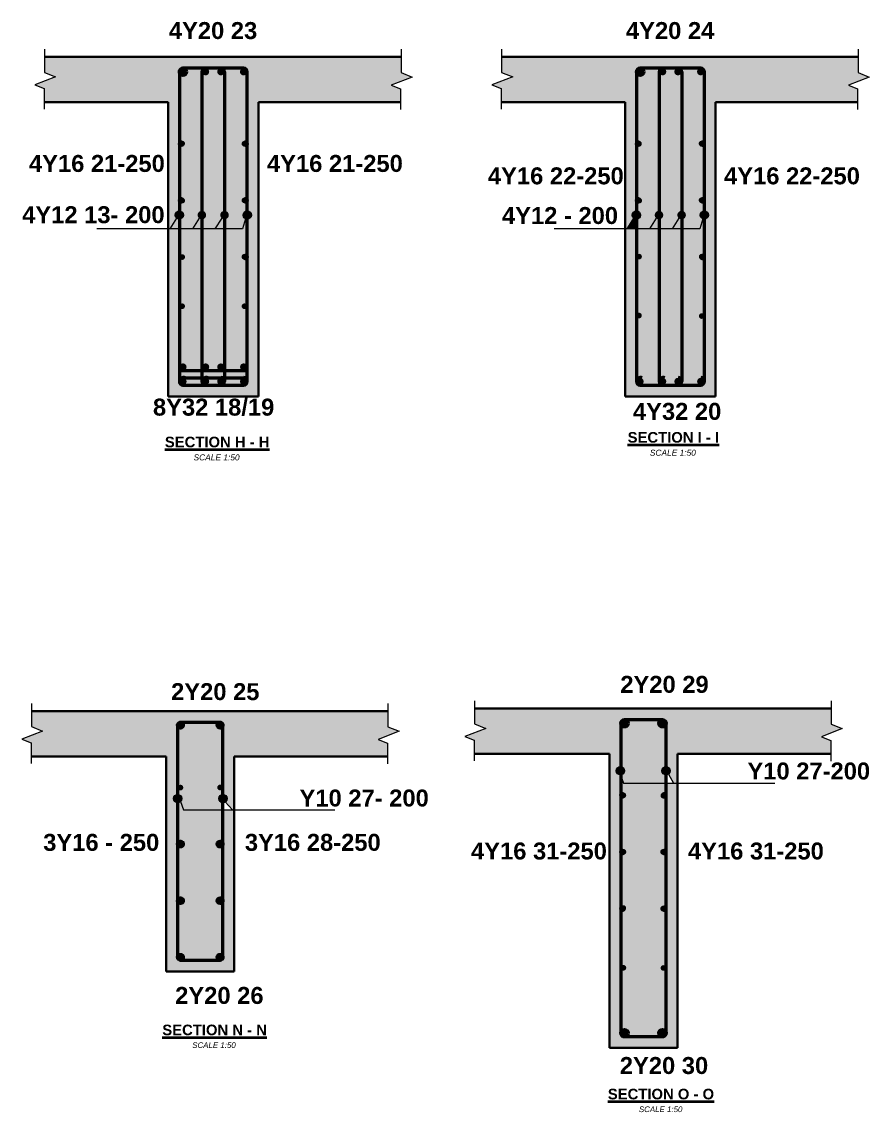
# Model space of a CAD drawing. Header units: millimetres. Extents: x -1307360 to -9241, y 140559 to 432424.
# Drawn here: x -1226405 to -1218919, y 203147 to 212780 of the extents above; entities that cross this region are included whole.
import ezdxf

# ---------------------------------------------------------------- set-up
doc = ezdxf.new("R2010")
doc.units = ezdxf.units.MM
doc.header["$MEASUREMENT"] = 0
for name, color, linetype, lineweight in [('dimension', 252, 'Continuous', 20), ('lettering', 120, 'Continuous', 25), ('outline', 3, 'Continuous', 35), ('reinforcement', 6, 'Continuous', 50), ('titles', 2, 'Continuous', 40)]:
    doc.layers.add(name, color=color, linetype=linetype, lineweight=lineweight)
doc.styles.add('ARIAL', font='arial.ttf')

msp = doc.modelspace()

# ---------------------------------------------------------------- hatches: boundary and pattern name
at = {"layer": 'reinforcement', "true_color": 0xf0f0f0}
for points in [[(-1226203.8, 212470.6), (-1226203.8, 212333.3), (-1226105.7, 212294.4), (-1226289.8, 212222.9), (-1226207.5, 212190.4), (-1226207.5, 212070.6), (-1225113.2, 212070.6), (-1225113.2, 210952), (-1225097.4, 210952), (-1225037.8, 211045.7, -0.21073), (-1225049.7, 211072.6, -0.414214), (-1225013.2, 211109.1), (-1225013.2, 211202.6, -0.001182), (-1225013.2, 211202.6), (-1225013.2, 211702.6, -0.001182), (-1225013.2, 211702.6), (-1225013.2, 212338.6, -0.414214), (-1224981.2, 212370.6), (-1224445.2, 212370.6, -0.414214), (-1224413.2, 212338.6), (-1224413.2, 211702.6, -0.001182), (-1224413.2, 211702.6), (-1224413.2, 211202.6, -0.001182), (-1224413.2, 211202.6), (-1224413.2, 211109.1, -0.414214), (-1224376.7, 211072.6, -0.414214), (-1224413.2, 211036.1), (-1224413.2, 210702.6, -0.001182), (-1224413.2, 210702.6), (-1224413.2, 209602.6, -0.414214), (-1224445.2, 209570.6), (-1224981.2, 209570.6, -0.414214), (-1225013.2, 209602.6), (-1225013.2, 210952), (-1225113.2, 210952), (-1225113.2, 209470.6), (-1224313.2, 209470.6), (-1224313.2, 212070.6), (-1223058.8, 212070.6), (-1223058.8, 212188.3), (-1223141.1, 212220.8), (-1222956.9, 212292.3), (-1223055, 212331.1), (-1223055, 212470.6)], [(-1222165.9, 212470.6), (-1222165.9, 212333.3), (-1222067.8, 212294.4), (-1222252, 212222.9), (-1222169.7, 212190.4), (-1222169.7, 212070.6), (-1221075.3, 212070.6), (-1221075.3, 210952), (-1221059.6, 210952), (-1220999.9, 211045.7, -0.21073), (-1221011.8, 211072.6, -0.414214), (-1220975.3, 211109.1), (-1220975.3, 211202.6, -0.001182), (-1220975.3, 211202.6), (-1220975.3, 211702.6, -0.001182), (-1220975.3, 211702.6), (-1220975.3, 212338.6, -0.414214), (-1220943.3, 212370.6), (-1220407.3, 212370.6, -0.414214), (-1220375.3, 212338.6), (-1220375.3, 211702.6, -0.001182), (-1220375.3, 211702.6), (-1220375.3, 211202.6, -0.001182), (-1220375.3, 211202.6), (-1220375.3, 211109.1, -0.414214), (-1220338.8, 211072.6, -0.414214), (-1220375.3, 211036.1), (-1220375.3, 210702.6, -0.001182), (-1220375.3, 210702.6), (-1220375.3, 209602.6, -0.414214), (-1220407.3, 209570.6), (-1220943.3, 209570.6, -0.414214), (-1220975.3, 209602.6), (-1220975.3, 210952), (-1221075.3, 210952), (-1221075.3, 209470.6), (-1220275.3, 209470.6), (-1220275.3, 212070.6), (-1219020.9, 212070.6), (-1219020.9, 212188.3), (-1219103.2, 212220.8), (-1218919.1, 212292.3), (-1219017.2, 212331.1), (-1219017.2, 212470.6)], [(-1225049.7, 211072.6, -1), (-1224976.7, 211072.6, -0.414214), (-1225013.2, 211036.1), (-1225013.2, 210952), (-1225097.4, 210952), (-1225037.8, 211045.7, -0.21073)], [(-1221059.6, 210952), (-1220975.3, 210952), (-1220975.3, 211036.1, -0.187148), (-1220999.9, 211045.7)], [(-1223173.7, 206290.7), (-1223173.7, 206408.3), (-1223256, 206440.8), (-1223071.8, 206512.4), (-1223169.9, 206551.2), (-1223169.9, 206690.7), (-1226318.7, 206690.7), (-1226318.7, 206553.3), (-1226220.6, 206514.5), (-1226404.8, 206443), (-1226322.5, 206410.5), (-1226322.5, 206290.7), (-1225128.1, 206290.7), (-1225128.1, 204390.7), (-1224528.1, 204390.7), (-1224528.1, 205818.3), (-1224628.1, 205818.3), (-1224628.1, 204515.7, -0.414214), (-1224653.1, 204490.7), (-1225003.1, 204490.7, -0.414214), (-1225028.1, 204515.7), (-1225028.1, 205881.2, -0.414214), (-1225064.6, 205917.7, -0.414214), (-1225028.1, 205954.2), (-1225028.1, 206565.7, -0.414214), (-1225003.1, 206590.7), (-1224653.1, 206590.7, -0.414214), (-1224628.1, 206565.7), (-1224628.1, 205954.2, -0.414214), (-1224591.6, 205917.7, -0.247916), (-1224607.5, 205887.6), (-1224542.6, 205818.3), (-1224528.1, 205818.3), (-1224528.1, 206290.7)], [(-1219259.3, 206314.3), (-1219259.3, 206431.9), (-1219341.6, 206464.4), (-1219157.4, 206536), (-1219255.5, 206574.8), (-1219255.5, 206714.3), (-1222404.3, 206714.3), (-1222404.3, 206576.9), (-1222306.2, 206538.1), (-1222490.3, 206466.5), (-1222408, 206434), (-1222408, 206314.3), (-1221213.7, 206314.3), (-1221213.7, 203714.3), (-1220613.7, 203714.3), (-1220613.7, 206054.4), (-1220713.7, 206054.4), (-1220713.7, 205946.3, -0.001182), (-1220713.7, 205946.2), (-1220713.7, 205446.3, -0.001182), (-1220713.7, 205446.2), (-1220713.7, 204946.3, -0.001182), (-1220713.7, 204946.2), (-1220713.7, 203846.3, -0.414214), (-1220745.7, 203814.3), (-1221081.7, 203814.3, -0.414214), (-1221113.7, 203846.3), (-1221113.7, 204946.2, -0.001182), (-1221113.7, 204946.3), (-1221113.7, 205446.2, -0.001182), (-1221113.7, 205446.3), (-1221113.7, 205946.2, -0.001182), (-1221113.7, 205946.3), (-1221113.7, 206119.3), (-1221116.5, 206126.7, -0.414214), (-1221153, 206163.2, -0.436897), (-1221113.7, 206199.6), (-1221113.7, 206582.3, -0.414214), (-1221081.7, 206614.3), (-1220745.7, 206614.3, -0.414214), (-1220713.7, 206582.3), (-1220713.7, 206199.8, -0.415097), (-1220677.1, 206163.2, -0.247916), (-1220693, 206133.1), (-1220648.5, 206054.4), (-1220613.7, 206054.4), (-1220613.7, 206314.3)]]:
    msp.add_hatch(color=7, dxfattribs=at).paths.add_polyline_path(points)
h = msp.add_hatch(color=7, dxfattribs=at)
h.paths.add_polyline_path([(-1225013.2, 211702.6), (-1225013.2, 211202.6, -0.998818), (-1224981.2, 211202.6, -0.998818), (-1225013.2, 211202.6), (-1225013.2, 211109.1, -0.414214), (-1224976.7, 211072.6, -0.414214), (-1225013.2, 211036.1), (-1225013.2, 210952), (-1224813.2, 210952), (-1224813.2, 211053.9, -0.426462), (-1224832.7, 211072.6, -0.426462), (-1224813.2, 211091.4), (-1224813.2, 212338.6, -0.414214), (-1224781.2, 212370.6), (-1224981.2, 212370.6, -0.414214), (-1224949.2, 212338.6, -1), (-1225013.2, 212338.6), (-1225013.2, 211702.6, -0.998818), (-1224981.2, 211702.6, -0.998818)])
h.paths.add_polyline_path([(-1224813.2, 211091.4, -0.402071), (-1224795.2, 211072.6, -0.402071), (-1224813.2, 211053.9), (-1224813.2, 210952), (-1224613.2, 210952), (-1224613.2, 211053.9, -0.425906), (-1224632.7, 211072.6, -0.425906), (-1224613.2, 211091.4), (-1224613.2, 212338.6, 0.414214), (-1224645.2, 212370.6), (-1224781.2, 212370.6, 0.414214), (-1224813.2, 212338.6)])
h.paths.add_polyline_path([(-1224613.2, 211091.4, -0.402617), (-1224595.2, 211072.6, -0.402617), (-1224613.2, 211053.9), (-1224613.2, 210952), (-1224454.3, 210952), (-1224427.8, 211039.2, -0.297668), (-1224449.7, 211072.6, -0.414214), (-1224413.2, 211109.1), (-1224413.2, 211202.6, -0.998818), (-1224445.2, 211202.6, -0.998818), (-1224413.2, 211202.6), (-1224413.2, 211702.6, -0.998818), (-1224445.2, 211702.6, -0.998818), (-1224413.2, 211702.6), (-1224413.2, 212338.6, 0.414214), (-1224445.2, 212370.6), (-1224645.2, 212370.6, -0.414214), (-1224613.2, 212338.6)])
h.paths.add_polyline_path([(-1224813.2, 210952), (-1225013.2, 210952), (-1225013.2, 209698.6), (-1224813.2, 209698.6)])
h.paths.add_polyline_path([(-1224813.2, 209698.6), (-1224613.2, 209698.6), (-1224613.2, 210952), (-1224813.2, 210952)])
h.paths.add_polyline_path([(-1224613.2, 209698.6), (-1224413.2, 209698.6), (-1224413.2, 210702.6, -0.998818), (-1224445.2, 210702.6, -0.998818), (-1224413.2, 210702.6), (-1224413.2, 211036.1, -0.103753), (-1224427.8, 211039.2), (-1224454.3, 210952), (-1224613.2, 210952)])
h.paths.add_polyline_path([(-1224613.2, 209698.6), (-1224613.2, 209634.6), (-1224458.3, 209634.6, -0.5447), (-1224413.2, 209605.4), (-1224413.2, 209698.6)])
h.paths.add_polyline_path([(-1224813.2, 209698.6), (-1224813.2, 209634.6), (-1224791.8, 209634.6, -0.216174), (-1224761.7, 209634.6), (-1224658.3, 209634.6, -0.215373), (-1224632, 209634.6), (-1224613.2, 209634.6), (-1224613.2, 209698.6)])
h.paths.add_polyline_path([(-1225013.2, 209698.6), (-1225013.2, 209602.6, -0.534707), (-1224961.7, 209634.6), (-1224813.2, 209634.6), (-1224813.2, 209698.6)])
h.paths.add_polyline_path([(-1224991.8, 209634.6, 0.285529), (-1225013.2, 209602.6, 0.414214), (-1224981.2, 209570.6), (-1224781.2, 209570.6, -0.414214), (-1224813.2, 209602.6), (-1224813.2, 209634.6)])
h.paths.add_polyline_path([(-1224645.2, 209570.6, 0.427262), (-1224613.2, 209604, 0.306839), (-1224632, 209634.6), (-1224781.2, 209634.6, 0.267975), (-1224808.9, 209618.6, 0.115137), (-1224813.2, 209602.6, 0.414214), (-1224781.2, 209570.6)])
h.paths.add_polyline_path([(-1224613.2, 209602.6, -0.414214), (-1224645.2, 209570.6), (-1224445.2, 209570.6, 0.427262), (-1224413.2, 209604, 0.306839), (-1224432, 209634.6), (-1224613.2, 209634.6)])
at = {"layer": 'reinforcement'}
h = msp.add_hatch(color=256, dxfattribs=at)
h.paths.add_polyline_path([(-1224949.2, 212338.6, 0.414214), (-1224981.2, 212306.6, -0.414214), (-1225013.2, 212338.6, -1)])
h.paths.add_polyline_path([(-1224981.2, 212306.6, -0.414214), (-1224949.2, 212338.6, -0.414214)], flags=17)
h = msp.add_hatch(color=256, dxfattribs=at)
h.paths.add_polyline_path([(-1224749.3, 212338.6, -0.414214), (-1224781.3, 212370.6, 0.414214), (-1224813.3, 212338.6, 1)])
h.paths.add_polyline_path([(-1224781.3, 212370.6, 0.414214), (-1224749.3, 212338.6, 0.414214)], flags=17)
h = msp.add_hatch(color=256, dxfattribs=at)
h.paths.add_polyline_path([(-1224614.4, 212338.6, -0.414214), (-1224646.4, 212370.6, 0.414214), (-1224678.4, 212338.6, 1)])
h.paths.add_polyline_path([(-1224646.4, 212370.6, 0.414214), (-1224614.4, 212338.6, 0.414214)], flags=17)
h = msp.add_hatch(color=256, dxfattribs=at)
h.paths.add_polyline_path([(-1224413.7, 212338.6, 0.414214), (-1224445.7, 212306.6, -0.414214), (-1224477.7, 212338.6, -1)])
h.paths.add_polyline_path([(-1224445.7, 212306.6, -0.414214), (-1224413.7, 212338.6, -0.414214)], flags=17)
at = {"layer": 'reinforcement', "true_color": 0xf0f0f0}
h = msp.add_hatch(color=7, dxfattribs=at)
h.paths.add_polyline_path([(-1220775.3, 210952), (-1220975.3, 210952), (-1220975.3, 209602.6, 0.414214), (-1220943.3, 209570.6), (-1220743.3, 209570.6, -0.414214), (-1220775.3, 209602.6)])
h.paths.add_polyline_path([(-1220575.3, 210952), (-1220775.3, 210952), (-1220775.3, 209602.6, -0.131628), (-1220771, 209618.6, 0.115137), (-1220775.3, 209602.6, 0.414214), (-1220743.3, 209570.6), (-1220607.3, 209570.6, 0.427262), (-1220575.3, 209604, 0.011086), (-1220575.3, 209605.4)])
h.paths.add_polyline_path([(-1220375.3, 210702.6, -0.998818), (-1220407.3, 210702.6, -0.998818), (-1220375.3, 210702.6), (-1220375.3, 211036.1, -0.103753), (-1220390, 211039.2), (-1220416.4, 210952), (-1220575.3, 210952), (-1220575.3, 209602.6, -0.414214), (-1220607.3, 209570.6), (-1220407.3, 209570.6, 0.427262), (-1220375.3, 209604, 0.011086), (-1220375.3, 209605.4)])
h.paths.add_polyline_path([(-1220375.3, 211702.6, -0.998818), (-1220407.3, 211702.6, -0.998818), (-1220375.3, 211702.6), (-1220375.3, 212338.6, 0.414214), (-1220407.3, 212370.6), (-1220607.3, 212370.6, -0.414214), (-1220575.3, 212338.6), (-1220575.3, 211091.3, -0.402617), (-1220557.3, 211072.6, -0.402617), (-1220575.3, 211053.9), (-1220575.3, 210952), (-1220416.4, 210952), (-1220390, 211039.2, -0.297668), (-1220411.8, 211072.6, -0.414214), (-1220375.3, 211109.1), (-1220375.3, 211202.6, -0.998818), (-1220407.3, 211202.6, -0.998818), (-1220375.3, 211202.6)])
h.paths.add_polyline_path([(-1220775.3, 211091.3, -0.402071), (-1220757.3, 211072.6, -0.402071), (-1220775.3, 211053.9), (-1220775.3, 210952), (-1220575.3, 210952), (-1220575.3, 211053.9, -0.425906), (-1220594.8, 211072.6, -0.425906), (-1220575.3, 211091.3), (-1220575.3, 212338.6, 0.414214), (-1220607.3, 212370.6), (-1220743.3, 212370.6, 0.414214), (-1220775.3, 212338.6)])
h.paths.add_polyline_path([(-1220775.3, 212338.6, -0.414214), (-1220743.3, 212370.6), (-1220943.3, 212370.6, -0.414214), (-1220911.3, 212338.6, -1), (-1220975.3, 212338.6), (-1220975.3, 211702.6, -0.998818), (-1220943.3, 211702.6, -0.998818), (-1220975.3, 211702.6), (-1220975.3, 211202.6, -0.998818), (-1220943.3, 211202.6, -0.998818), (-1220975.3, 211202.6), (-1220975.3, 211109.1, -0.414214), (-1220938.8, 211072.6, -0.414214), (-1220975.3, 211036.1), (-1220975.3, 210952), (-1220775.3, 210952), (-1220775.3, 211053.9, -0.426462), (-1220794.8, 211072.6, -0.426462), (-1220775.3, 211091.3)])
at = {"layer": 'reinforcement'}
h = msp.add_hatch(color=256, dxfattribs=at)
h.paths.add_polyline_path([(-1220911.3, 212338.6, 0.414214), (-1220943.3, 212306.6, -0.414214), (-1220975.3, 212338.6, -1)])
h.paths.add_polyline_path([(-1220943.3, 212306.6, -0.414214), (-1220911.3, 212338.6, -0.414214)], flags=17)
h = msp.add_hatch(color=256, dxfattribs=at)
h.paths.add_polyline_path([(-1220711.4, 212338.6, -0.414214), (-1220743.4, 212370.6, 0.414214), (-1220775.4, 212338.6, 1)])
h.paths.add_polyline_path([(-1220743.4, 212370.6, 0.414214), (-1220711.4, 212338.6, 0.414214)], flags=17)
h = msp.add_hatch(color=256, dxfattribs=at)
h.paths.add_polyline_path([(-1220576.6, 212338.6, -0.414214), (-1220608.6, 212370.6, 0.414214), (-1220640.6, 212338.6, 1)])
h.paths.add_polyline_path([(-1220608.6, 212370.6, 0.414214), (-1220576.6, 212338.6, 0.414214)], flags=17)
h = msp.add_hatch(color=256, dxfattribs=at)
h.paths.add_polyline_path([(-1220375.9, 212338.6, 0.414214), (-1220407.9, 212306.6, -0.414214), (-1220439.9, 212338.6, -1)])
h.paths.add_polyline_path([(-1220407.9, 212306.6, -0.414214), (-1220375.9, 212338.6, -0.414214)], flags=17)
h = msp.add_hatch(color=256, dxfattribs=at)
h.paths.add_polyline_path([(-1224981.2, 211702.6, -0.414214), (-1224997.2, 211718.6, 0.414214), (-1225013.2, 211702.6, 1)])
h.paths.add_polyline_path([(-1224997.2, 211718.6, 0.414214), (-1224981.2, 211702.6, 0.414214)], flags=17)
for points in [[(-1224963, 211704.2, 1), (-1225013, 211704.2, 1)], [(-1224413.2, 211702.4, 1), (-1224463.2, 211702.4, 1)], [(-1220927.5, 211702.6, 1), (-1220977.5, 211702.6, 1)], [(-1220375.3, 211704.5, 1), (-1220425.3, 211704.5, 1)], [(-1224962.9, 211200, 1), (-1225012.9, 211200, 1)], [(-1224413.3, 211202.5, 1), (-1224463.3, 211202.5, 1)], [(-1220925.7, 211200.3, 1), (-1220975.7, 211200.3, 1)], [(-1220375.6, 211203.9, 1), (-1220425.6, 211203.9, 1)], [(-1224962.7, 210701.4, 1), (-1225012.7, 210701.4, 1)], [(-1224413.9, 210704.2, 1), (-1224463.9, 210704.2, 1)], [(-1220926.8, 210705.3, 1), (-1220976.8, 210705.3, 1)], [(-1220374.1, 210705.3, 1), (-1220424.1, 210705.3, 1)], [(-1224963, 210267, 1), (-1225013, 210267, 1)], [(-1224412.8, 210267.3, 1), (-1224462.8, 210267.3, 1)], [(-1220927.5, 210184.8, 1), (-1220977.5, 210184.8, 1)], [(-1220373, 210180.2, 1), (-1220423, 210180.2, 1)], [(-1224978.1, 206565.7, -1), (-1225028.1, 206565.7, -1)], [(-1224628.1, 206565.7, -1), (-1224678.1, 206565.7, -1)], [(-1224978.1, 206014.7, 1), (-1225028.1, 206014.7, 1)], [(-1224628.1, 206015.7, 1), (-1224678.1, 206015.7, 1)], [(-1221065.2, 205946.5, 1), (-1221115.2, 205946.5, 1)], [(-1220712.5, 205942.7, 1), (-1220762.5, 205942.7, 1)], [(-1224978.1, 205515.7, 1), (-1225028.1, 205515.7, 1)], [(-1224978.1, 205514.7, 1), (-1225028.1, 205514.7, 1)], [(-1224628.1, 205515.7, 1), (-1224678.1, 205515.7, 1)], [(-1221064.8, 205446.6, 1), (-1221114.8, 205446.6, 1)], [(-1220715.5, 205446.6, 1), (-1220765.5, 205446.6, 1)], [(-1224978.1, 205015.7, 1), (-1225028.1, 205015.7, 1)], [(-1224628.1, 205015.7, 1), (-1224678.1, 205015.7, 1)], [(-1221066, 204951.1, 1), (-1221116, 204951.1, 1)], [(-1220714.3, 204944.7, 1), (-1220764.3, 204944.7, 1)], [(-1224978.1, 204515.7, 1), (-1225028.1, 204515.7, 1)], [(-1224628.1, 204515.7, 1), (-1224678.1, 204515.7, 1)], [(-1221065.2, 204422.7, 1), (-1221115.2, 204422.7, 1)], [(-1220711.6, 204421.1, 1), (-1220761.6, 204421.1, 1)]]:
    msp.add_hatch(color=256, dxfattribs=at).paths.add_polyline_path(points)
h = msp.add_hatch(color=256, dxfattribs=at)
h.paths.add_polyline_path([(-1224445.2, 211702.6, 0.414214), (-1224429.2, 211718.6, -0.414214), (-1224413.2, 211702.6, -1)])
h.paths.add_polyline_path([(-1224429.2, 211718.6, -0.414214), (-1224445.2, 211702.6, -0.414214)], flags=17)
h = msp.add_hatch(color=256, dxfattribs=at)
h.paths.add_polyline_path([(-1220943.3, 211702.6, -0.414214), (-1220959.3, 211718.6, 0.414214), (-1220975.3, 211702.6, 1)])
h.paths.add_polyline_path([(-1220959.3, 211718.6, 0.414214), (-1220943.3, 211702.6, 0.414214)], flags=17)
h = msp.add_hatch(color=256, dxfattribs=at)
h.paths.add_polyline_path([(-1220407.3, 211702.6, 0.414214), (-1220391.3, 211718.6, -0.414214), (-1220375.3, 211702.6, -1)])
h.paths.add_polyline_path([(-1220391.3, 211718.6, -0.414214), (-1220407.3, 211702.6, -0.414214)], flags=17)
h = msp.add_hatch(color=256, dxfattribs=at)
h.paths.add_polyline_path([(-1224981.2, 211202.6, -0.414214), (-1224997.2, 211218.6, 0.414214), (-1225013.2, 211202.6, 1)])
h.paths.add_polyline_path([(-1224997.2, 211218.6, 0.414214), (-1224981.2, 211202.6, 0.414214)], flags=17)
h = msp.add_hatch(color=256, dxfattribs=at)
h.paths.add_polyline_path([(-1224445.2, 211202.6, 0.414214), (-1224429.2, 211218.6, -0.414214), (-1224413.2, 211202.6, -1)])
h.paths.add_polyline_path([(-1224429.2, 211218.6, -0.414214), (-1224445.2, 211202.6, -0.414214)], flags=17)
h = msp.add_hatch(color=256, dxfattribs=at)
h.paths.add_polyline_path([(-1220943.3, 211202.6, -0.414214), (-1220959.3, 211218.6, 0.414214), (-1220975.3, 211202.6, 1)])
h.paths.add_polyline_path([(-1220959.3, 211218.6, 0.414214), (-1220943.3, 211202.6, 0.414214)], flags=17)
h = msp.add_hatch(color=256, dxfattribs=at)
h.paths.add_polyline_path([(-1220407.3, 211202.6, 0.414214), (-1220391.3, 211218.6, -0.414214), (-1220375.3, 211202.6, -1)])
h.paths.add_polyline_path([(-1220391.3, 211218.6, -0.414214), (-1220407.3, 211202.6, -0.414214)], flags=17)
h = msp.add_hatch(color=256, dxfattribs=at)
h.paths.add_polyline_path([(-1224981.2, 210702.6, -0.414214), (-1224997.2, 210718.6, 0.414214), (-1225013.2, 210702.6, 1)])
h.paths.add_polyline_path([(-1224997.2, 210718.6, 0.414214), (-1224981.2, 210702.6, 0.414214)], flags=17)
h = msp.add_hatch(color=256, dxfattribs=at)
h.paths.add_polyline_path([(-1224445.2, 210702.6, 0.414214), (-1224429.2, 210718.6, -0.414214), (-1224413.2, 210702.6, -1)])
h.paths.add_polyline_path([(-1224429.2, 210718.6, -0.414214), (-1224445.2, 210702.6, -0.414214)], flags=17)
h = msp.add_hatch(color=256, dxfattribs=at)
h.paths.add_polyline_path([(-1220943.3, 210702.6, -0.414214), (-1220959.3, 210718.6, 0.414214), (-1220975.3, 210702.6, 1)])
h.paths.add_polyline_path([(-1220959.3, 210718.6, 0.414214), (-1220943.3, 210702.6, 0.414214)], flags=17)
h = msp.add_hatch(color=256, dxfattribs=at)
h.paths.add_polyline_path([(-1220407.3, 210702.6, 0.414214), (-1220391.3, 210718.6, -0.414214), (-1220375.3, 210702.6, -1)])
h.paths.add_polyline_path([(-1220391.3, 210718.6, -0.414214), (-1220407.3, 210702.6, -0.414214)], flags=17)
h = msp.add_hatch(color=256, dxfattribs=at)
h.paths.add_polyline_path([(-1224981.2, 210266.3, -0.414214), (-1224997.2, 210282.3, 0.414214), (-1225013.2, 210266.3, 1)])
h.paths.add_polyline_path([(-1224997.2, 210282.3, 0.414214), (-1224981.2, 210266.3, 0.414214)], flags=17)
h = msp.add_hatch(color=256, dxfattribs=at)
h.paths.add_polyline_path([(-1224445.2, 210266.3, 0.414214), (-1224429.2, 210282.3, -0.414214), (-1224413.2, 210266.3, -1)])
h.paths.add_polyline_path([(-1224429.2, 210282.3, -0.414214), (-1224445.2, 210266.3, -0.414214)], flags=17)
h = msp.add_hatch(color=256, dxfattribs=at)
h.paths.add_polyline_path([(-1220943.3, 210177.6, -0.414214), (-1220959.3, 210193.6, 0.414214), (-1220975.3, 210177.6, 1)])
h.paths.add_polyline_path([(-1220959.3, 210193.6, 0.414214), (-1220943.3, 210177.6, 0.414214)], flags=17)
h = msp.add_hatch(color=256, dxfattribs=at)
h.paths.add_polyline_path([(-1220407.3, 210177.6, 0.414214), (-1220391.3, 210193.6, -0.414214), (-1220375.3, 210177.6, -1)])
h.paths.add_polyline_path([(-1220391.3, 210193.6, -0.414214), (-1220407.3, 210177.6, -0.414214)], flags=17)
h = msp.add_hatch(color=256, dxfattribs=at)
h.paths.add_polyline_path([(-1224949.2, 209730.3, -0.414214), (-1224981.2, 209762.3, 0.414214), (-1225013.2, 209730.3, 1)])
h.paths.add_polyline_path([(-1224981.2, 209762.3, 0.414214), (-1224949.2, 209730.3, 0.414214)], flags=17)
h = msp.add_hatch(color=256, dxfattribs=at)
h.paths.add_polyline_path([(-1224749.3, 209730.3, -0.414214), (-1224781.3, 209762.3, 0.414214), (-1224813.3, 209730.3, 1)])
h.paths.add_polyline_path([(-1224781.3, 209762.3, 0.414214), (-1224749.3, 209730.3, 0.414214)], flags=17)
h = msp.add_hatch(color=256, dxfattribs=at)
h.paths.add_polyline_path([(-1224614.4, 209730.3, -0.414214), (-1224646.4, 209762.3, 0.414214), (-1224678.4, 209730.3, 1)])
h.paths.add_polyline_path([(-1224646.4, 209762.3, 0.414214), (-1224614.4, 209730.3, 0.414214)], flags=17)
h = msp.add_hatch(color=256, dxfattribs=at)
h.paths.add_polyline_path([(-1224413.2, 209730.3, -0.414214), (-1224445.2, 209762.3, 0.414214), (-1224477.2, 209730.3, 1)])
h.paths.add_polyline_path([(-1224445.2, 209762.3, 0.414214), (-1224413.2, 209730.3, 0.414214)], flags=17)
h = msp.add_hatch(color=256, dxfattribs=at)
h.paths.add_polyline_path([(-1224949.2, 209602.6, -0.414214), (-1224981.2, 209634.6, 0.414214), (-1225013.2, 209602.6, 1)])
h.paths.add_polyline_path([(-1224981.2, 209634.6, 0.414214), (-1224949.2, 209602.6, 0.414214)], flags=17)
h = msp.add_hatch(color=256, dxfattribs=at)
h.paths.add_polyline_path([(-1224749.3, 209602.6, -0.414214), (-1224781.3, 209634.6, 0.414214), (-1224813.3, 209602.6, 1)])
h.paths.add_polyline_path([(-1224781.3, 209634.6, 0.414214), (-1224749.3, 209602.6, 0.414214)], flags=17)
h = msp.add_hatch(color=256, dxfattribs=at)
h.paths.add_polyline_path([(-1224614.4, 209602.6, -0.414214), (-1224646.4, 209634.6, 0.414214), (-1224678.4, 209602.6, 1)])
h.paths.add_polyline_path([(-1224646.4, 209634.6, 0.414214), (-1224614.4, 209602.6, 0.414214)], flags=17)
h = msp.add_hatch(color=256, dxfattribs=at)
h.paths.add_polyline_path([(-1224413.2, 209602.6, -0.414214), (-1224445.2, 209634.6, 0.414214), (-1224477.2, 209602.6, 1)])
h.paths.add_polyline_path([(-1224445.2, 209634.6, 0.414214), (-1224413.2, 209602.6, 0.414214)], flags=17)
h = msp.add_hatch(color=256, dxfattribs=at)
h.paths.add_polyline_path([(-1220911.3, 209602.6, -0.414214), (-1220943.3, 209634.6, 0.414214), (-1220975.3, 209602.6, 1)])
h.paths.add_polyline_path([(-1220943.3, 209634.6, 0.414214), (-1220911.3, 209602.6, 0.414214)], flags=17)
h = msp.add_hatch(color=256, dxfattribs=at)
h.paths.add_polyline_path([(-1220711.4, 209602.6, -0.414214), (-1220743.4, 209634.6, 0.414214), (-1220775.4, 209602.6, 1)])
h.paths.add_polyline_path([(-1220743.4, 209634.6, 0.414214), (-1220711.4, 209602.6, 0.414214)], flags=17)
h = msp.add_hatch(color=256, dxfattribs=at)
h.paths.add_polyline_path([(-1220576.6, 209602.6, -0.414214), (-1220608.6, 209634.6, 0.414214), (-1220640.6, 209602.6, 1)])
h.paths.add_polyline_path([(-1220608.6, 209634.6, 0.414214), (-1220576.6, 209602.6, 0.414214)], flags=17)
h = msp.add_hatch(color=256, dxfattribs=at)
h.paths.add_polyline_path([(-1220375.3, 209602.6, -0.414214), (-1220407.3, 209634.6, 0.414214), (-1220439.3, 209602.6, 1)])
h.paths.add_polyline_path([(-1220407.3, 209634.6, 0.414214), (-1220375.3, 209602.6, 0.414214)], flags=17)
at = {"layer": 'reinforcement', "true_color": 0xf0f0f0}
h = msp.add_hatch(color=7, dxfattribs=at)
h.paths.add_polyline_path([(-1224628.1, 206565.7, -1), (-1224678.1, 206565.7, -0.414214), (-1224653.1, 206590.7), (-1225003.1, 206590.7, -0.414214), (-1224978.1, 206565.7, -1), (-1225028.1, 206565.7), (-1225028.1, 205954.2, -0.414214), (-1224991.6, 205917.7, -0.212199), (-1225003.6, 205890.6), (-1224976.3, 205818.3), (-1224628.1, 205818.3), (-1224628.1, 205881.2, -0.414214), (-1224664.6, 205917.7, -0.414214), (-1224628.1, 205954.2)])
h.paths.add_polyline_path([(-1224628.1, 205515.7), (-1224628.1, 205818.3), (-1224976.3, 205818.3), (-1225003.6, 205890.6, -0.185693), (-1225028.1, 205881.2), (-1225028.1, 205515.7, -1), (-1224978.1, 205515.7, -1), (-1225028.1, 205515.7), (-1225028.1, 205015.7, -1), (-1224978.1, 205015.7, -1), (-1225028.1, 205015.7), (-1225028.1, 204515.7, -1), (-1224978.1, 204515.7, -0.414214), (-1225003.1, 204490.7), (-1224653.1, 204490.7, -0.414214), (-1224678.1, 204515.7, -1), (-1224628.1, 204515.7), (-1224628.1, 205015.7, -1), (-1224678.1, 205015.7, -1), (-1224628.1, 205015.7), (-1224628.1, 205515.7, -1), (-1224678.1, 205515.7, -1)])
h = msp.add_hatch(color=7, dxfattribs=at)
h.paths.add_polyline_path([(-1221113.7, 205446.3, -0.998818), (-1221081.7, 205446.3, -0.998818), (-1221113.7, 205446.2), (-1221113.7, 204946.3, -0.998818), (-1221081.7, 204946.3, -0.998818), (-1221113.7, 204946.2), (-1221113.7, 203846.3, -1), (-1221049.7, 203846.3, -0.414214), (-1221081.7, 203814.3), (-1220745.7, 203814.3, -0.414214), (-1220777.7, 203846.3, -1), (-1220713.7, 203846.3), (-1220713.7, 204946.2, -0.998818), (-1220745.7, 204946.3, -0.998818), (-1220713.7, 204946.3), (-1220713.7, 205446.2, -0.998818), (-1220745.7, 205446.3, -0.998818), (-1220713.7, 205446.3), (-1220713.7, 205946.2, -0.998818), (-1220745.7, 205946.3, -0.998818), (-1220713.7, 205946.3), (-1220713.7, 206054.4), (-1221089.2, 206054.4), (-1221113.7, 206119.3), (-1221113.7, 205946.3, -0.998818), (-1221081.7, 205946.3, -0.998818), (-1221113.7, 205946.2)])
h.paths.add_polyline_path([(-1220713.7, 206582.3, -1), (-1220777.7, 206582.3, -0.414214), (-1220745.7, 206614.3), (-1221081.7, 206614.3, -0.414214), (-1221049.7, 206582.3, -1), (-1221113.7, 206582.3), (-1221113.7, 206199.6, -0.391888), (-1221080, 206163.2, -0.391888), (-1221113.7, 206126.9), (-1221113.7, 206119.3), (-1221089.2, 206054.4), (-1220713.7, 206054.4), (-1220713.7, 206126.7, -0.41333), (-1220750.1, 206163.2, -0.41333), (-1220713.7, 206199.8)])
at = {"layer": 'reinforcement'}
h = msp.add_hatch(color=256, dxfattribs=at)
h.paths.add_polyline_path([(-1221049.7, 206582.3, 0.414214), (-1221081.7, 206550.3, -0.414214), (-1221113.7, 206582.3, -1)])
h.paths.add_polyline_path([(-1221081.7, 206550.3, -0.414214), (-1221049.7, 206582.3, -0.414214)], flags=17)
h = msp.add_hatch(color=256, dxfattribs=at)
h.paths.add_polyline_path([(-1220713.7, 206582.3, 0.414214), (-1220745.7, 206550.3, -0.414214), (-1220777.7, 206582.3, -1)])
h.paths.add_polyline_path([(-1220745.7, 206550.3, -0.414214), (-1220713.7, 206582.3, -0.414214)], flags=17)
h = msp.add_hatch(color=256, dxfattribs=at)
h.paths.add_polyline_path([(-1221081.7, 205946.3, -0.414214), (-1221097.7, 205962.3, 0.414214), (-1221113.7, 205946.3, 1)])
h.paths.add_polyline_path([(-1221097.7, 205962.3, 0.414214), (-1221081.7, 205946.3, 0.414214)], flags=17)
h = msp.add_hatch(color=256, dxfattribs=at)
h.paths.add_polyline_path([(-1220745.7, 205946.3, 0.414214), (-1220729.7, 205962.3, -0.414214), (-1220713.7, 205946.3, -1)])
h.paths.add_polyline_path([(-1220729.7, 205962.3, -0.414214), (-1220745.7, 205946.3, -0.414214)], flags=17)
h = msp.add_hatch(color=256, dxfattribs=at)
h.paths.add_polyline_path([(-1221081.7, 205446.3, -0.414214), (-1221097.7, 205462.3, 0.414214), (-1221113.7, 205446.3, 1)])
h.paths.add_polyline_path([(-1221097.7, 205462.3, 0.414214), (-1221081.7, 205446.3, 0.414214)], flags=17)
h = msp.add_hatch(color=256, dxfattribs=at)
h.paths.add_polyline_path([(-1220745.7, 205446.3, 0.414214), (-1220729.7, 205462.3, -0.414214), (-1220713.7, 205446.3, -1)])
h.paths.add_polyline_path([(-1220729.7, 205462.3, -0.414214), (-1220745.7, 205446.3, -0.414214)], flags=17)
h = msp.add_hatch(color=256, dxfattribs=at)
h.paths.add_polyline_path([(-1221081.7, 204946.3, -0.414214), (-1221097.7, 204962.3, 0.414214), (-1221113.7, 204946.3, 1)])
h.paths.add_polyline_path([(-1221097.7, 204962.3, 0.414214), (-1221081.7, 204946.3, 0.414214)], flags=17)
h = msp.add_hatch(color=256, dxfattribs=at)
h.paths.add_polyline_path([(-1220745.7, 204946.3, 0.414214), (-1220729.7, 204962.3, -0.414214), (-1220713.7, 204946.3, -1)])
h.paths.add_polyline_path([(-1220729.7, 204962.3, -0.414214), (-1220745.7, 204946.3, -0.414214)], flags=17)
h = msp.add_hatch(color=256, dxfattribs=at)
h.paths.add_polyline_path([(-1221081.7, 204422.4, -0.414214), (-1221097.7, 204438.4, 0.414214), (-1221113.7, 204422.4, 1)])
h.paths.add_polyline_path([(-1221097.7, 204438.4, 0.414214), (-1221081.7, 204422.4, 0.414214)], flags=17)
h = msp.add_hatch(color=256, dxfattribs=at)
h.paths.add_polyline_path([(-1220745.7, 204422.4, 0.414214), (-1220729.7, 204438.4, -0.414214), (-1220713.7, 204422.4, -1)])
h.paths.add_polyline_path([(-1220729.7, 204438.4, -0.414214), (-1220745.7, 204422.4, -0.414214)], flags=17)
h = msp.add_hatch(color=256, dxfattribs=at)
h.paths.add_polyline_path([(-1221049.7, 203846.3, -0.414214), (-1221081.7, 203878.3, 0.414214), (-1221113.7, 203846.3, 1)])
h.paths.add_polyline_path([(-1221081.7, 203878.3, 0.414214), (-1221049.7, 203846.3, 0.414214)], flags=17)
h = msp.add_hatch(color=256, dxfattribs=at)
h.paths.add_polyline_path([(-1220713.7, 203846.3, -0.414214), (-1220745.7, 203878.3, 0.414214), (-1220777.7, 203846.3, 1)])
h.paths.add_polyline_path([(-1220745.7, 203878.3, 0.414214), (-1220713.7, 203846.3, 0.414214)], flags=17)

# ---------------------------------------------------------------- linework, layer by layer
at = {"layer": 'dimension'}
for points in [[(-1226203.8, 212539), (-1226203.8, 212333.3), (-1226105.7, 212294.4), (-1226289.8, 212222.9), (-1226207.5, 212190.4), (-1226207.5, 212007.7)], [(-1223055, 212536.8), (-1223055, 212331.1), (-1222956.9, 212292.3), (-1223141.1, 212220.8), (-1223058.8, 212188.3), (-1223058.8, 212005.6)], [(-1222165.9, 212538.9), (-1222165.9, 212333.3), (-1222067.8, 212294.4), (-1222252, 212222.9), (-1222169.7, 212190.4), (-1222169.7, 212007.7)], [(-1219017.2, 212536.8), (-1219017.2, 212331.1), (-1218919.1, 212292.3), (-1219103.2, 212220.8), (-1219020.9, 212188.3), (-1219020.9, 212005.5)], [(-1224427.8, 211039.2), (-1224454.3, 210952), (-1225740.6, 210952)], [(-1225037.8, 211045.7), (-1225097.4, 210952)], [(-1224838.6, 211045.7), (-1224898.2, 210952)], [(-1224638.5, 211045.7), (-1224698.2, 210952)], [(-1220390, 211039.2), (-1220416.4, 210952), (-1221702.7, 210952)], [(-1220999.9, 211045.7), (-1221059.6, 210952)], [(-1220800.7, 211045.7), (-1220860.3, 210952)], [(-1220600.7, 211045.7), (-1220660.3, 210952)], [(-1226318.7, 206759), (-1226318.7, 206553.3), (-1226220.6, 206514.5), (-1226404.8, 206443), (-1226322.5, 206410.5), (-1226322.5, 206227.7)], [(-1223169.9, 206756.9), (-1223169.9, 206551.2), (-1223071.8, 206512.4), (-1223256, 206440.8), (-1223173.7, 206408.3), (-1223173.7, 206225.6)], [(-1222404.3, 206782.6), (-1222404.3, 206576.9), (-1222306.2, 206538.1), (-1222490.3, 206466.5), (-1222408, 206434), (-1222408, 206251.3)], [(-1219255.5, 206780.5), (-1219255.5, 206574.8), (-1219157.4, 206536), (-1219341.6, 206464.4), (-1219259.3, 206431.9), (-1219259.3, 206249.2)], [(-1221116.5, 206126.7), (-1221089.2, 206054.4), (-1219752.7, 206054.4)], [(-1220693, 206133.1), (-1220648.5, 206054.4)], [(-1225003.6, 205890.6), (-1224976.3, 205818.3), (-1223639.8, 205818.3)], [(-1224607.5, 205887.6), (-1224542.6, 205818.3)]]:
    msp.add_lwpolyline(points, dxfattribs=at)
for centre in [(-1225013.2, 211072.6), (-1224413.2, 211072.6), (-1220975.3, 211072.6), (-1220375.3, 211072.6), (-1221116.5, 206163.2), (-1220713.6, 206163.2), (-1225028.1, 205917.7), (-1224628.1, 205917.7)]:
    msp.add_circle(centre, 36.5, dxfattribs=at)
at = {"layer": 'outline'}
for p, q in [((-1223055, 212470.6), (-1226203.8, 212470.6)), ((-1219017.2, 212470.6), (-1222165.9, 212470.6)), ((-1223169.9, 206690.7), (-1226318.7, 206690.7)), ((-1219255.5, 206714.3), (-1222404.3, 206714.3)), ((-1225128.1, 206290.7), (-1226318.7, 206290.7)), ((-1225128.1, 206290.7), (-1225128.1, 204390.7)), ((-1224528.1, 204390.7), (-1224528.1, 206290.7)), ((-1223169.9, 206290.7), (-1224528.1, 206290.7)), ((-1222408, 206314.3), (-1221213.7, 206314.3)), ((-1221213.7, 206314.3), (-1221213.7, 203714.3)), ((-1220613.7, 203714.3), (-1220613.7, 206314.3)), ((-1220613.7, 206314.3), (-1219259.3, 206314.3)), ((-1225128.1, 204390.7), (-1224528.1, 204390.7))]:
    msp.add_line(p, q, dxfattribs=at)
for points in [[(-1226207.5, 212070.6), (-1225113.2, 212070.6)], [(-1225113.2, 212070.6), (-1225113.2, 209470.6)], [(-1224313.2, 212070.6), (-1223058.8, 212070.6)], [(-1224313.2, 212070.6), (-1224313.2, 209470.6)], [(-1222169.7, 212070.6), (-1221075.3, 212070.6)], [(-1221075.3, 212070.6), (-1221075.3, 209470.6)], [(-1220275.3, 212070.6), (-1219020.9, 212070.6)], [(-1220275.3, 212070.6), (-1220275.3, 209470.6)], [(-1225113.2, 209470.6), (-1224313.2, 209470.6)], [(-1221075.3, 209470.6), (-1220275.3, 209470.6)], [(-1221213.7, 203714.3), (-1220613.7, 203714.3)]]:
    msp.add_lwpolyline(points, dxfattribs=at)
msp.add_arc((-1221081.7, 203846.3), 32, 180, 270, dxfattribs=at)
at = {"layer": 'reinforcement'}
for p, q in [((-1225013.2, 212338.6), (-1225013.2, 209602.6)), ((-1224445.2, 212370.6), (-1224981.2, 212370.6)), ((-1224813.2, 212338.6), (-1224813.2, 209602.6)), ((-1224613.2, 212338.6), (-1224613.2, 209602.6)), ((-1224413.2, 209602.6), (-1224413.2, 212338.6)), ((-1220975.3, 212338.6), (-1220975.3, 209602.6)), ((-1220407.3, 212370.6), (-1220943.3, 212370.6)), ((-1220775.3, 212338.6), (-1220775.3, 209602.6)), ((-1220575.3, 212338.6), (-1220575.3, 209602.6)), ((-1220375.3, 209602.6), (-1220375.3, 212338.6)), ((-1225013.2, 209698.6), (-1224413.2, 209698.6)), ((-1224981.2, 209634.6), (-1224445.2, 209634.6)), ((-1224981.2, 209570.6), (-1224445.2, 209570.6)), ((-1220943.3, 209570.6), (-1220407.3, 209570.6)), ((-1225028.1, 206565.7), (-1225028.1, 204515.7)), ((-1224653.1, 206590.7), (-1225003.1, 206590.7)), ((-1224628.1, 204515.7), (-1224628.1, 206565.7)), ((-1221113.7, 206582.3), (-1221113.7, 203846.3)), ((-1220745.7, 206614.3), (-1221081.7, 206614.3)), ((-1220713.7, 203846.3), (-1220713.7, 206582.3)), ((-1225003.1, 204490.7), (-1224653.1, 204490.7)), ((-1221081.7, 203814.3), (-1220745.7, 203814.3))]:
    msp.add_line(p, q, dxfattribs=at)
at = {"layer": 'reinforcement', "color": 0, "const_width": 37.5}
for points in [[(-1225031.9, 211072.6, 1), (-1224994.4, 211072.6, 1)], [(-1224832.7, 211072.6, 1), (-1224795.2, 211072.6, 1)], [(-1224632.7, 211072.6, 1), (-1224595.2, 211072.6, 1)], [(-1224431.9, 211072.6, 1), (-1224394.4, 211072.6, 1)], [(-1220994.1, 211072.6, 1), (-1220956.6, 211072.6, 1)], [(-1220794.8, 211072.6, 1), (-1220757.3, 211072.6, 1)], [(-1220594.8, 211072.6, 1), (-1220557.3, 211072.6, 1)], [(-1220394.1, 211072.6, 1), (-1220356.6, 211072.6, 1)], [(-1221135.2, 206163.2, 1), (-1221097.7, 206163.2, 1)], [(-1220732.3, 206163.2, 1), (-1220694.8, 206163.2, 1)], [(-1225046.8, 205917.7, 1), (-1225009.3, 205917.7, 1)], [(-1224646.8, 205917.7, 1), (-1224609.3, 205917.7, 1)]]:
    msp.add_lwpolyline(points, format="xyb", close=True, dxfattribs=at)
at = {"layer": 'reinforcement'}
for centre, radius in [((-1224981.2, 212338.6), 32), ((-1220943.3, 212338.6), 32), ((-1224997.2, 211702.6), 16), ((-1224429.2, 211702.6), 16), ((-1220959.3, 211702.6), 16), ((-1220391.3, 211702.6), 16), ((-1224997.2, 211202.6), 16), ((-1224429.2, 211202.6), 16), ((-1220959.3, 211202.6), 16), ((-1220391.3, 211202.6), 16), ((-1224429.2, 210702.6), 16), ((-1220391.3, 210702.6), 16), ((-1225003.1, 206565.7), 25), ((-1224653.1, 206565.7), 25), ((-1221081.7, 206582.3), 32), ((-1220745.7, 206582.3), 32), ((-1221097.7, 205946.3), 16), ((-1220729.7, 205946.3), 16), ((-1225003.1, 205515.7), 25), ((-1224653.1, 205515.7), 25), ((-1221097.7, 205446.3), 16), ((-1220729.7, 205446.3), 16), ((-1225003.1, 205015.7), 25), ((-1224653.1, 205015.7), 25), ((-1221097.7, 204946.3), 16), ((-1220729.7, 204946.3), 16), ((-1225003.1, 204515.7), 25), ((-1224653.1, 204515.7), 25), ((-1221081.7, 203846.3), 32), ((-1220745.7, 203846.3), 32)]:
    msp.add_circle(centre, radius, dxfattribs=at)
for centre, radius, start, end in [((-1224981.2, 212338.6), 32, 90, 180), ((-1224781.2, 212338.6), 32, 90, 180), ((-1224645.2, 212338.6), 32, 0, 90), ((-1224445.2, 212338.6), 32, 0, 90), ((-1220943.3, 212338.6), 32, 90, 180), ((-1220743.3, 212338.6), 32, 90, 180), ((-1220607.3, 212338.6), 32, 0, 90), ((-1220407.3, 212338.6), 32, 0, 90), ((-1224976.8, 209601.4), 36.4, 65.60371, 178.13867), ((-1224776.8, 209601.4), 36.4, 65.60371, 178.13867), ((-1224781.2, 209602.6), 32, 90, 180), ((-1224645.2, 209605.4), 32, 0, 90), ((-1224445.2, 209605.4), 32, 0, 90), ((-1220938.9, 209601.4), 36.4, 65.60371, 178.13867), ((-1220738.9, 209601.4), 36.4, 65.60371, 178.13867), ((-1220743.3, 209602.6), 32, 90, 180), ((-1220607.3, 209605.4), 32, 0, 90), ((-1220407.3, 209605.4), 32, 0, 90), ((-1224981.2, 209602.6), 32, 180, 270), ((-1224781.2, 209602.6), 32, 180, 270), ((-1224645.2, 209602.6), 32, 270, 0), ((-1224445.2, 209602.6), 32, 270, 0), ((-1220943.3, 209602.6), 32, 180, 270), ((-1220743.3, 209602.6), 32, 180, 270), ((-1220607.3, 209602.6), 32, 270, 0), ((-1220407.3, 209602.6), 32, 270, 0), ((-1225003.1, 206565.7), 25, 90, 180), ((-1224653.1, 206565.7), 25, 0, 90), ((-1221081.7, 206582.3), 32, 90, 180), ((-1221081.7, 206582.3), 32, 90, 180), ((-1220745.7, 206582.3), 32, 0, 90), ((-1220745.7, 206582.3), 32, 0, 90), ((-1225003.1, 204515.7), 25, 180, 270), ((-1224653.1, 204515.7), 25, 270, 0), ((-1221081.7, 203846.3), 32, 180, 270), ((-1220745.7, 203846.3), 32, 270, 0), ((-1220745.7, 203846.3), 32, 270, 0)]:
    msp.add_arc(centre, radius, start, end, dxfattribs=at)

# ---------------------------------------------------------------- texts
at = {"layer": 'lettering', "char_height": 150, "attachment_point": 1, "style": 'ARIAL'}
for s, insert, width in [('{\\fArial|b1|i0|c0|p34;4Y20 23}', (-1225105.6, 212777.7), 817.84), ('{\\fArial|b1|i0|c0|p34;4Y20 24}', (-1221067.8, 212777.7), 823.803), ('{\\fArial|b1|i0|c0|p34;4Y16 21-250}', (-1226341.4, 211603.6), 1227.978), ('{\\fArial|b1|i0|c0|p34;4Y16 21-250}', (-1224238.9, 211603.6), 1227.329), ('{\\fArial|b1|i0|c0|p34;4Y16 22-250}', (-1222287.2, 211494), 1217.465), ('{\\fArial|b1|i0|c0|p34;4Y16 22-250}', (-1220201.1, 211494), 2505), ('{\\fArial|b1|i0|c0|p34;4Y12 13- 200}', (-1226401.6, 211151), 1263.966), ('{\\fArial|b1|i0|c0|p34;4Y12 - 200}', (-1222162.9, 211143.5), 2505), ('{\\fArial|b1|i0|c0|p34;8Y32 18/19}', (-1225246.2, 209450.8), 1132.558), ('{\\fArial|b1|i0|c0|p34;4Y32 20}', (-1221006.1, 209413.3), 799.567), ('{\\fArial|b1|i0|c0|p34;2Y20 25}', (-1225086, 206937.2), 2505), ('{\\fArial|b1|i0|c0|p34;2Y20 29}', (-1221117.5, 207001.7), 2505), ('{\\fArial|b1|i0|c0|p34; Y10 27-200}', (-1220052.7, 206236.2), 2505), ('{\\fArial|b1|i0|c0|p34;Y10 27- 200}', (-1223951.3, 205997.3), 2505), ('{\\fArial|b1|i0|c0|p34;3Y16 - 250}', (-1226215.6, 205605.9), 2505), ('{\\fArial|b1|i0|c0|p34;3Y16 28-250}', (-1224434.3, 205605.9), 2505), ('{\\fArial|b1|i0|c0|p34;4Y16 31-250}', (-1222436.3, 205529.5), 1233.027), ('{\\fArial|b1|i0|c0|p34;4Y16 31-250}', (-1220519.9, 205529.5), 2505), ('{\\fArial|b1|i0|c0|p34;2Y20 26}', (-1225049.8, 204253.4), 2505), ('{\\fArial|b1|i0|c0|p34;2Y20 30}', (-1221122, 203634.4), 2505)]:
    msp.add_mtext(s, dxfattribs=dict(at, insert=insert, width=width))
at = {"layer": 'titles', "char_height": 150, "attachment_point": 1, "style": 'ARIAL'}
for s, insert, width in [('\\pi95.598;{\\fArial|b1|i0|c0|p34;\\H0.625x;\\L\\C1;SECTION I - I\\l\\P\\pi291.57;\\fArial|b0|i1|c0|p34;\\H0.5647x;SCALE 1:50}', (-1221148.5, 209155.6), 985.642), ('\\pi55.272;{\\fArial|b1|i0|c0|p34;\\H0.625x;\\L\\C1;SECTION H - H\\l\\P\\pi308.67;\\fArial|b0|i1|c0|p34;\\H0.5647x;SCALE 1:50}', (-1225196.3, 209114.5), 1019.842), ('\\pi113.34;{\\fArial|b1|i0|c0|p34;\\H0.625x;\\L\\C1;SECTION N - N\\l\\P\\pi377.7;\\fArial|b0|i1|c0|p34;\\H0.5333x;SCALE 1:50}', (-1225277, 203920.5), 1135.531), ('\\pi71.391;{\\fArial|b1|i0|c0|p34;\\H0.625x;\\L\\C1;SECTION O - O \\l\\P\\pi345.66;\\fArial|b0|i1|c0|p34;\\H0.5333x;SCALE 1:50}', (-1221299.2, 203354), 1071.456)]:
    msp.add_mtext(s, dxfattribs=dict(at, insert=insert, width=width))

doc.saveas('drawing.dxf')
